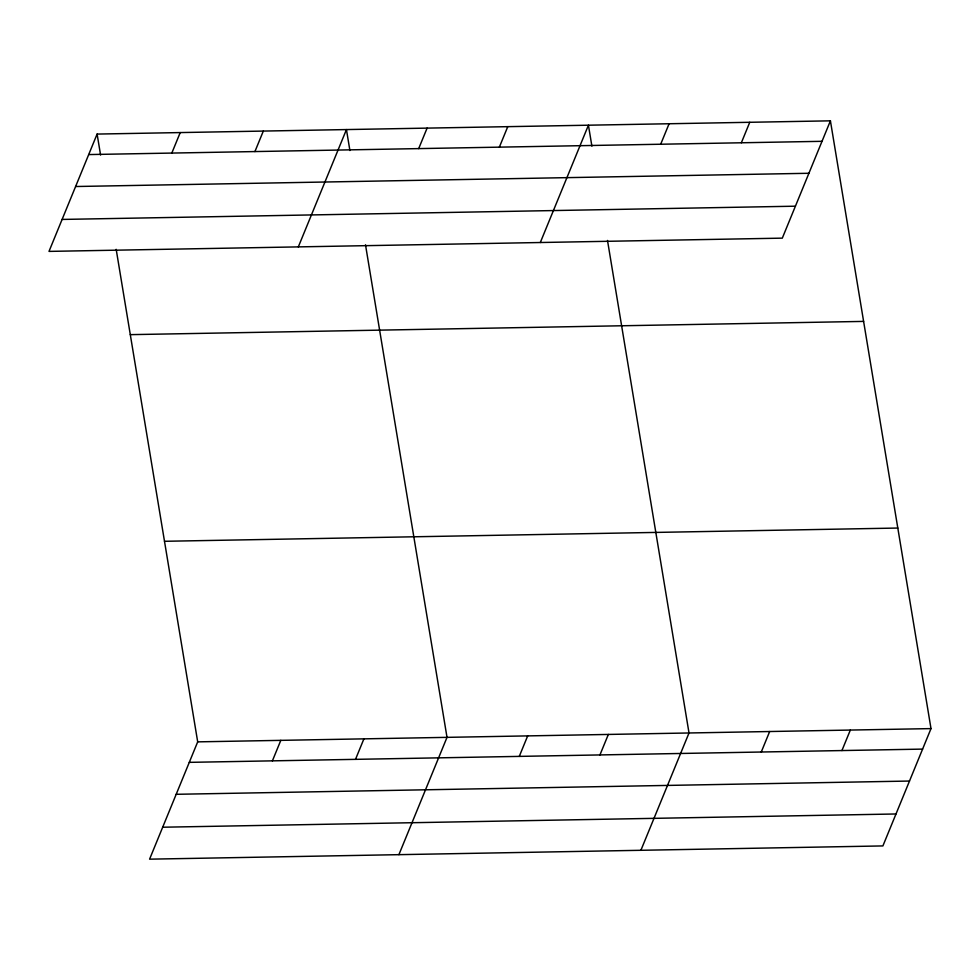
<?xml version="1.0" encoding="UTF-8"?>
<svg xmlns="http://www.w3.org/2000/svg" width="980" height="980" viewBox="0 0 980 980"><rect width="100%" height="100%" fill="white"/><g stroke="black" fill="none" stroke-linecap="round" stroke-linejoin="round"><path stroke-width="1.47" d="M97.106 134.076L49 251.395L782.31 238.14L830.415 120.834L97.106 134.076L100.585 155.036M171.819 153.064L180.222 132.582M254.923 151.569L263.326 131.075M298.324 246.887L346.442 129.581L349.909 150.528M418.693 148.605L427.096 128.123M116.179 249.337L197.691 741.86L149.585 859.166L882.894 845.924L931 728.606L830.415 120.834M499.359 147.147L507.763 126.665M272.403 760.848L280.807 740.353M540.311 242.513L588.429 125.207L591.896 146.155M355.507 759.341L363.911 738.859M660.692 144.232L669.095 123.749M398.909 854.658L447.015 737.352L365.503 244.829M741.358 142.774L749.749 122.292M519.278 756.389L527.681 735.894M599.944 754.931L608.347 734.437M640.895 850.297L689.014 732.979L607.502 240.455M761.264 752.015L769.668 731.521M841.93 750.558L850.334 730.063M88.715 154.571L822.012 141.316M75.607 186.518L808.917 173.276M62.108 219.434L795.405 206.192M130.303 334.646L863.613 321.403M164.505 541.291L897.803 528.048M197.691 741.86L931 728.606M189.287 762.354L922.597 749.1M176.192 794.302L909.489 781.048M162.68 827.218L895.99 813.976"/></g></svg>
